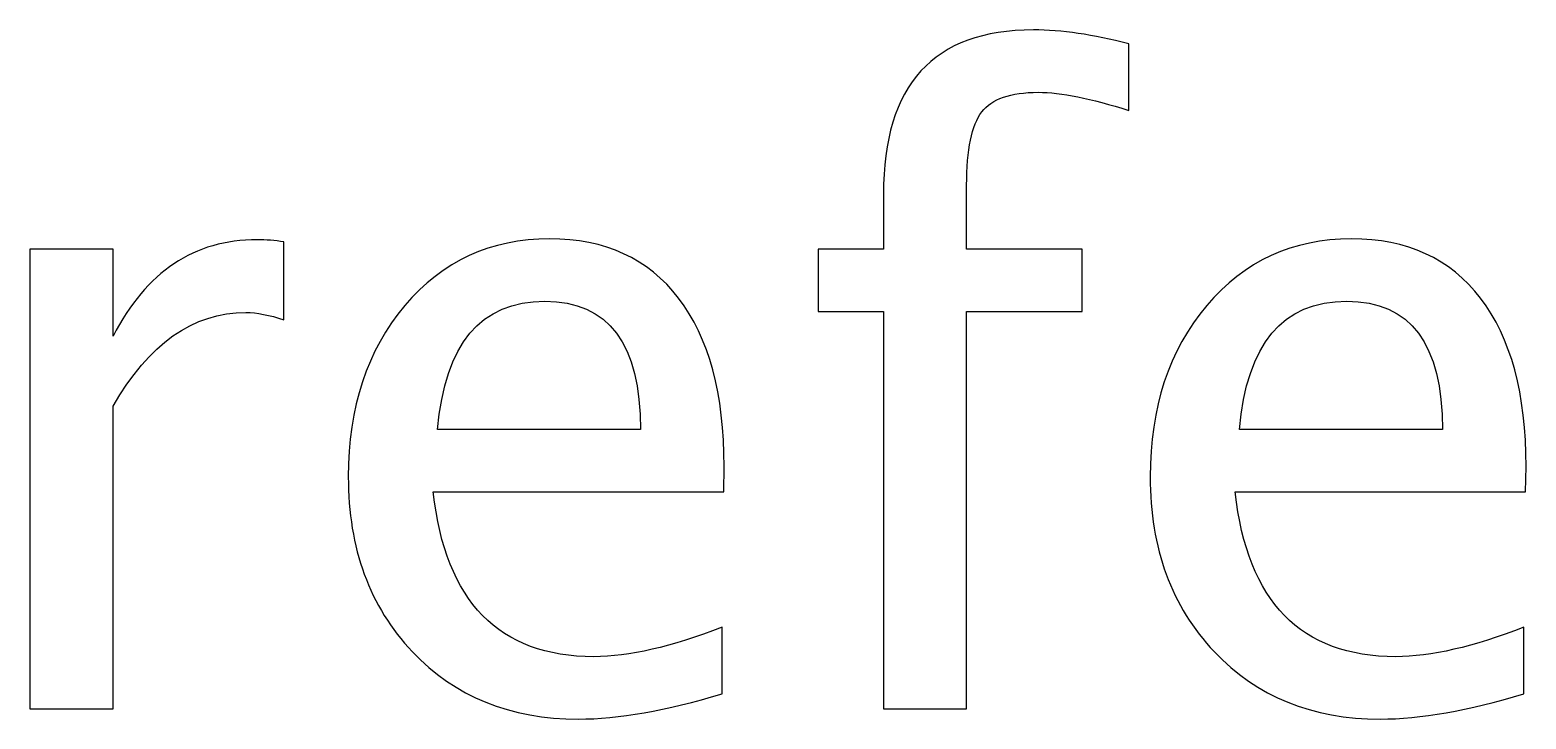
# Model space of a CAD drawing. Header units: centimetres. Extents: x -42.5 to 44.4, y -43.5 to 43.2.
# Drawn here: x -35.548 to -31.165, y 34.14 to 36.159 of the extents above; entities that cross this region are included whole.
import ezdxf

# ---------------------------------------------------------------- set-up
doc = ezdxf.new("R2010")
doc.units = ezdxf.units.CM
doc.header["$MEASUREMENT"] = 0
doc.layers.add('Layer 1', color=7, linetype='Continuous')

msp = doc.modelspace()

# ---------------------------------------------------------------- linework, layer by layer
at = {"layer": 'Layer 1'}
for points, knots in [([(-33.04799, 34.17044), (-33.04799, 34.17044), (-33.04799, 35.33376), (-33.04799, 35.33376), (-33.04799, 35.33376), (-33.04799, 35.33376), (-33.23891, 35.33376), (-33.23891, 35.33376), (-33.23891, 35.33376), (-33.23891, 35.33376), (-33.23891, 35.51664), (-33.23891, 35.51664), (-33.23891, 35.51664), (-33.23891, 35.51664), (-33.04799, 35.51664), (-33.04799, 35.51664), (-33.04799, 35.51664), (-33.04799, 35.51664), (-33.04799, 35.67793), (-33.04799, 35.67793), (-33.04799, 35.67793), (-33.04799, 35.99882), (-32.90152, 36.15926), (-32.60857, 36.15926), (-32.60857, 36.15926), (-32.52644, 36.15926), (-32.43331, 36.14571), (-32.32917, 36.11862), (-32.32917, 36.11862), (-32.32917, 36.11862), (-32.32917, 35.92304), (-32.32917, 35.92304), (-32.32917, 35.92304), (-32.43966, 35.9586), (-32.52814, 35.97638), (-32.5946, 35.97638), (-32.5946, 35.97638), (-32.67546, 35.97638), (-32.73049, 35.95733), (-32.7597, 35.91881), (-32.7597, 35.91881), (-32.78933, 35.88028), (-32.80415, 35.80874), (-32.80415, 35.70418), (-32.80415, 35.70418), (-32.80415, 35.70418), (-32.80415, 35.51664), (-32.80415, 35.51664), (-32.80415, 35.51664), (-32.80415, 35.51664), (-32.46591, 35.51664), (-32.46591, 35.51664), (-32.46591, 35.51664), (-32.46591, 35.51664), (-32.46591, 35.33376), (-32.46591, 35.33376), (-32.46591, 35.33376), (-32.46591, 35.33376), (-32.80415, 35.33376), (-32.80415, 35.33376), (-32.80415, 35.33376), (-32.80415, 35.33376), (-32.80415, 34.17044), (-32.80415, 34.17044), (-32.80415, 34.17044), (-32.80415, 34.17044), (-33.04799, 34.17044), (-33.04799, 34.17044)], [0, 0, 0, 0, 0.0555556, 0.0555556, 0.0555556, 0.0555556, 0.1111111, 0.1111111, 0.1111111, 0.1111111, 0.1666667, 0.1666667, 0.1666667, 0.1666667, 0.2222222, 0.2222222, 0.2222222, 0.2222222, 0.2777778, 0.2777778, 0.2777778, 0.2777778, 0.3333333, 0.3333333, 0.3333333, 0.3333333, 0.3888889, 0.3888889, 0.3888889, 0.3888889, 0.4444444, 0.4444444, 0.4444444, 0.4444444, 0.5, 0.5, 0.5, 0.5, 0.5555556, 0.5555556, 0.5555556, 0.5555556, 0.6111111, 0.6111111, 0.6111111, 0.6111111, 0.6666667, 0.6666667, 0.6666667, 0.6666667, 0.7222222, 0.7222222, 0.7222222, 0.7222222, 0.7777778, 0.7777778, 0.7777778, 0.7777778, 0.8333333, 0.8333333, 0.8333333, 0.8333333, 0.8888889, 0.8888889, 0.8888889, 0.8888889, 1, 1, 1, 1]), ([(-35.54819, 34.17044), (-35.54819, 34.17044), (-35.54819, 35.51664), (-35.54819, 35.51664), (-35.54819, 35.51664), (-35.54819, 35.51664), (-35.30435, 35.51664), (-35.30435, 35.51664), (-35.30435, 35.51664), (-35.30435, 35.51664), (-35.30435, 35.26222), (-35.30435, 35.26222), (-35.30435, 35.26222), (-35.20741, 35.4506), (-35.06686, 35.54458), (-34.88229, 35.54458), (-34.88229, 35.54458), (-34.85731, 35.54458), (-34.83106, 35.54246), (-34.80397, 35.53823), (-34.80397, 35.53823), (-34.80397, 35.53823), (-34.80397, 35.31005), (-34.80397, 35.31005), (-34.80397, 35.31005), (-34.8463, 35.32402), (-34.88356, 35.33122), (-34.91573, 35.33122), (-34.91573, 35.33122), (-35.07067, 35.33122), (-35.20021, 35.23978), (-35.30435, 35.05648), (-35.30435, 35.05648), (-35.30435, 35.05648), (-35.30435, 34.17044), (-35.30435, 34.17044), (-35.30435, 34.17044), (-35.30435, 34.17044), (-35.54819, 34.17044), (-35.54819, 34.17044)], [0, 0, 0, 0, 0.0909091, 0.0909091, 0.0909091, 0.0909091, 0.1818182, 0.1818182, 0.1818182, 0.1818182, 0.2727273, 0.2727273, 0.2727273, 0.2727273, 0.3636364, 0.3636364, 0.3636364, 0.3636364, 0.4545455, 0.4545455, 0.4545455, 0.4545455, 0.5454545, 0.5454545, 0.5454545, 0.5454545, 0.6363636, 0.6363636, 0.6363636, 0.6363636, 0.7272727, 0.7272727, 0.7272727, 0.7272727, 0.8181818, 0.8181818, 0.8181818, 0.8181818, 1, 1, 1, 1]), ([(-33.52085, 34.21362), (-33.68468, 34.16451), (-33.8248, 34.13996), (-33.94164, 34.13996), (-33.94164, 34.13996), (-34.14103, 34.13996), (-34.30317, 34.206), (-34.42805, 34.33766), (-34.42805, 34.33766), (-34.55294, 34.46931), (-34.61559, 34.63992), (-34.61559, 34.84989), (-34.61559, 34.84989), (-34.61559, 35.05351), (-34.56056, 35.22073), (-34.45007, 35.35154), (-34.45007, 35.35154), (-34.33958, 35.48193), (-34.19818, 35.54712), (-34.02589, 35.54712), (-34.02589, 35.54712), (-33.8629, 35.54712), (-33.73675, 35.48912), (-33.64785, 35.37313), (-33.64785, 35.37313), (-33.55895, 35.25714), (-33.5145, 35.09288), (-33.5145, 34.87995), (-33.5145, 34.87995), (-33.5145, 34.87995), (-33.51577, 34.80544), (-33.51577, 34.80544), (-33.51577, 34.80544), (-33.51577, 34.80544), (-34.36667, 34.80544), (-34.36667, 34.80544), (-34.36667, 34.80544), (-34.33111, 34.48371), (-34.17405, 34.32284), (-33.89592, 34.32284), (-33.89592, 34.32284), (-33.7939, 34.32284), (-33.66902, 34.35163), (-33.52085, 34.4092), (-33.52085, 34.4092), (-33.52085, 34.4092), (-33.52085, 34.21362), (-33.52085, 34.21362)], [0, 0, 0, 0, 0.0769231, 0.0769231, 0.0769231, 0.0769231, 0.1538462, 0.1538462, 0.1538462, 0.1538462, 0.2307692, 0.2307692, 0.2307692, 0.2307692, 0.3076923, 0.3076923, 0.3076923, 0.3076923, 0.3846154, 0.3846154, 0.3846154, 0.3846154, 0.4615385, 0.4615385, 0.4615385, 0.4615385, 0.5384615, 0.5384615, 0.5384615, 0.5384615, 0.6153846, 0.6153846, 0.6153846, 0.6153846, 0.6923077, 0.6923077, 0.6923077, 0.6923077, 0.7692308, 0.7692308, 0.7692308, 0.7692308, 0.8461538, 0.8461538, 0.8461538, 0.8461538, 1, 1, 1, 1]), ([(-31.17178, 34.21362), (-31.33561, 34.16451), (-31.47573, 34.13996), (-31.59257, 34.13996), (-31.59257, 34.13996), (-31.79196, 34.13996), (-31.9541, 34.206), (-32.07898, 34.33766), (-32.07898, 34.33766), (-32.20387, 34.46931), (-32.26652, 34.63992), (-32.26652, 34.84989), (-32.26652, 34.84989), (-32.26652, 35.05351), (-32.21149, 35.22073), (-32.101, 35.35154), (-32.101, 35.35154), (-31.99051, 35.48193), (-31.84911, 35.54712), (-31.67682, 35.54712), (-31.67682, 35.54712), (-31.51383, 35.54712), (-31.38768, 35.48912), (-31.29878, 35.37313), (-31.29878, 35.37313), (-31.20988, 35.25714), (-31.16543, 35.09288), (-31.16543, 34.87995), (-31.16543, 34.87995), (-31.16543, 34.87995), (-31.1667, 34.80544), (-31.1667, 34.80544), (-31.1667, 34.80544), (-31.1667, 34.80544), (-32.0176, 34.80544), (-32.0176, 34.80544), (-32.0176, 34.80544), (-31.98204, 34.48371), (-31.82498, 34.32284), (-31.54685, 34.32284), (-31.54685, 34.32284), (-31.44483, 34.32284), (-31.31995, 34.35163), (-31.17178, 34.4092), (-31.17178, 34.4092), (-31.17178, 34.4092), (-31.17178, 34.21362), (-31.17178, 34.21362)], [0, 0, 0, 0, 0.0769231, 0.0769231, 0.0769231, 0.0769231, 0.1538462, 0.1538462, 0.1538462, 0.1538462, 0.2307692, 0.2307692, 0.2307692, 0.2307692, 0.3076923, 0.3076923, 0.3076923, 0.3076923, 0.3846154, 0.3846154, 0.3846154, 0.3846154, 0.4615385, 0.4615385, 0.4615385, 0.4615385, 0.5384615, 0.5384615, 0.5384615, 0.5384615, 0.6153846, 0.6153846, 0.6153846, 0.6153846, 0.6923077, 0.6923077, 0.6923077, 0.6923077, 0.7692308, 0.7692308, 0.7692308, 0.7692308, 0.8461538, 0.8461538, 0.8461538, 0.8461538, 1, 1, 1, 1]), ([(-34.35397, 34.98832), (-34.35397, 34.98832), (-33.75961, 34.98832), (-33.75961, 34.98832), (-33.75961, 34.98832), (-33.75961, 35.23893), (-33.85317, 35.36424), (-34.03986, 35.36424), (-34.03986, 35.36424), (-34.22782, 35.36424), (-34.33238, 35.23893), (-34.35397, 34.98832)], [0, 0, 0, 0, 0.25, 0.25, 0.25, 0.25, 0.5, 0.5, 0.5, 0.5, 1, 1, 1, 1]), ([(-32.0049, 34.98832), (-32.0049, 34.98832), (-31.41054, 34.98832), (-31.41054, 34.98832), (-31.41054, 34.98832), (-31.41054, 35.23893), (-31.5041, 35.36424), (-31.69079, 35.36424), (-31.69079, 35.36424), (-31.87875, 35.36424), (-31.98331, 35.23893), (-32.0049, 34.98832)], [0, 0, 0, 0, 0.25, 0.25, 0.25, 0.25, 0.5, 0.5, 0.5, 0.5, 1, 1, 1, 1])]:
    msp.add_open_spline(points, degree=3, knots=knots, dxfattribs=at)

doc.saveas('drawing.dxf')
